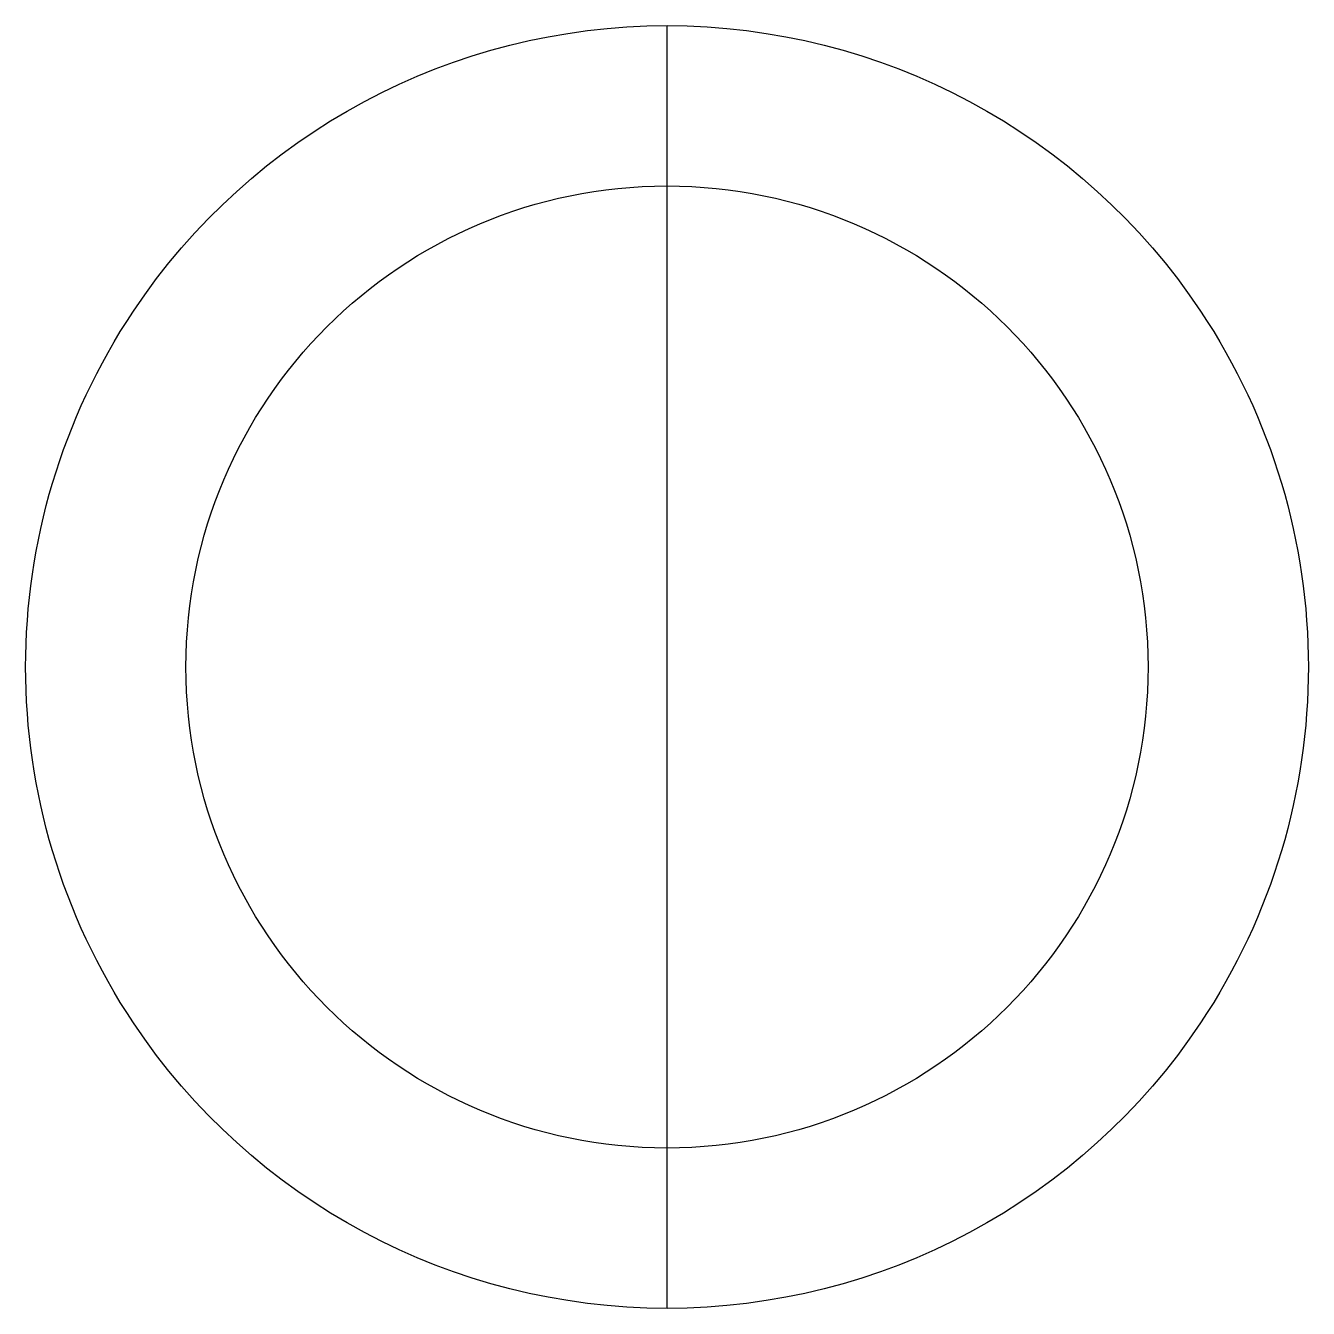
# Model space of a CAD drawing. Header units: millimetres. Extents: x -4 to 4, y 0 to 8.
import ezdxf

# ---------------------------------------------------------------- set-up
doc = ezdxf.new("R2010")
doc.units = ezdxf.units.MM
doc.layers.get('0').update_dxf_attribs({"linetype": 'CONTINUOUS'})

msp = doc.modelspace()

# ---------------------------------------------------------------- linework, layer by layer
msp.add_line((0, 0), (0, 8))
msp.add_lwpolyline([(-3.3282, 6.2188, -0.535184), (3.3282, 6.2188, -0.302776), (3.3282, 1.7812, -0.535184), (-3.3282, 1.7812, -0.302776)], format="xyb", close=True)
msp.add_circle((0, 4), 3)

doc.saveas('drawing.dxf')
